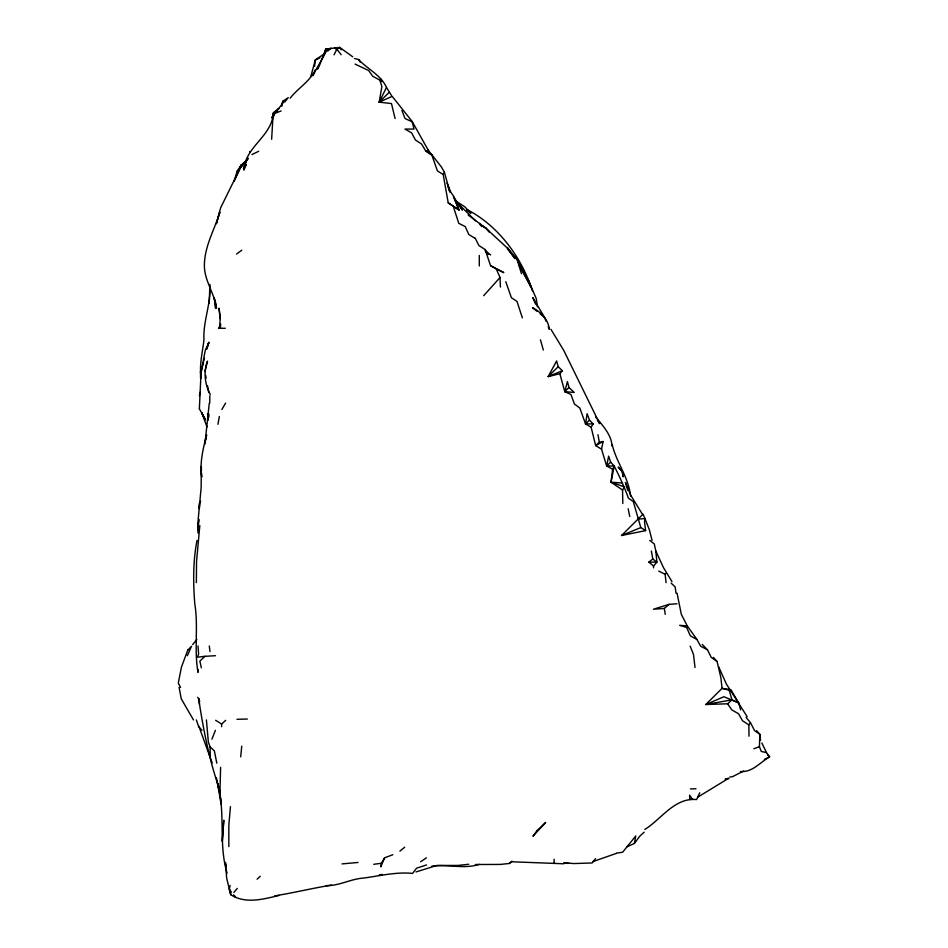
<?xml version="1.0" encoding="UTF-8"?>
<svg xmlns="http://www.w3.org/2000/svg" width="948" height="948" viewBox="0 0 948 948"><rect width="100%" height="100%" fill="white"/><g stroke="black" fill="none" stroke-linecap="round" stroke-linejoin="round"><path stroke-width="1.42" d="M209.757 403.196L209.792 395.909M200.775 378.122L201.094 371.521L199.364 408.742M209.887 284.424L209.224 303.431M198.049 669.43L198.002 672.381C193.949 649.617 198.559 626.521 194.767 603.781C193.143 582.51 192.942 561.417 197.006 540.443M209.899 286.13C210.93 304.45 202.943 321.491 203.962 339.846C202.528 352.502 198.962 365.395 201.272 378.122L200.502 371.521L200.549 378.122M198.002 533.013L198.203 519.326L201.142 487.651L201.32 466.534L201.462 470.492M749.003 736.205L748.861 724.853L750.461 722.649L746.029 717.375M199.518 503.329L199.341 508.768L199.518 503.317L200.644 501.243M271.638 139.261L272.74 120.645L274.079 113.606L278.854 108.38L273.403 112.824C271.958 136.737 245.129 146.383 243.873 170.13L246.231 164.762M219.581 328.446L220.173 318.848L219.047 308.183L220.303 318.848M208.809 417.167L208.987 414.312M197.978 530.193L198.784 519.326L197.942 529.399M209.283 403.196L204.922 444.102M740.459 771.565C752.546 772.49 760.154 762.204 769.622 756.871L766.482 752.629L761.244 751.432L759.431 746.669L759.834 734.297L756.575 730.659M220.611 767.359L219.96 792.137M240.697 756.86L241.752 746.159M230.435 806.63L228.823 825.483L228.847 846.6M314.582 66.372L315.364 59.736L324.334 53.953L325.768 49.059L339.692 47.4L352.715 56.797M199.815 525.548L196.544 561.56L196.355 582.664M622.812 503.495L622.54 490.009L611.022 482.2L612.621 469.189L614.233 466.013L610.63 462.15L608.64 456.154L606.661 466.013L612.621 469.189M384.615 857.798L381.321 863.284L380.812 866.839L384.615 857.798L392.863 854.705M219.581 212.423L216.381 223.716L220.623 207.837L240.271 167.926L248.139 158.091M591.114 427.181L585.556 423.922L587.096 413.719L589.538 420.142L593.152 423.922L591.114 427.181L595.652 445.584L601.542 449.21L606.661 466.013L614.233 466.013C619.542 476.702 624.388 486.952 628.417 498.138L633.311 501.611L640.801 527.586L645.624 530.619L644.521 521.601L645.007 518.58L642.945 514.017M395.103 118.547L391.465 103.557L379.2 102.159L381.878 86.481L379.793 80.082L372.789 76.314L368.642 70.519L355.05 64.085M199.4 395.671L199.992 392.342M205.68 440.145L206.617 434.871C203.097 448.594 199.554 462.861 201.711 477.093L201.569 473.135M315.364 59.736L310.956 75.923M217.933 424.313L219.344 416.539M626.972 846.789L634.378 843.471L635.788 835.923L622.658 852.205L616.544 853.176M622.54 490.009L624.554 486.952L611.022 482.2L614.233 466.013M601.542 449.21L603.118 441.495L599.326 442.171L595.652 445.584L603.118 441.495M230.08 885.456L229.357 888.916L230.743 894.687C245.591 904.285 263.26 899.166 279.115 895.445M281.757 106.306L282.86 101.187L288.239 97.656L284.661 102.123M272.183 118.145L273.403 112.824L276.792 110.928M203.488 362.29L201.249 371.521L205.254 350.404L208.667 343.022L206.889 347.952M203.808 360.963L204.448 358.332M204.969 371.521L207.505 361.117C203.18 371.889 204.969 384.698 210.349 394.688M593.152 423.922L585.556 423.922L579.821 408.055L574.405 404.002L570.933 394.498L564.771 391.643L567.425 381.594L568.954 387.459L574.204 392.472L564.771 391.643L559.877 373.725L562.33 370.727L558.218 366.686L556.618 360.963L548.145 376.605L559.877 373.725M206.782 349.042L208.892 342.181L206.486 349.042M281.532 105.24L282.86 101.187M178.378 682.607L181.435 667.131L187.87 649.842M219.983 212.305C214.236 230.091 204.33 246.658 204.377 265.95C204.59 281.035 214.544 293.418 216.476 308.183L214.189 297.625L215.575 308.183L215.421 301.583M313.053 75.769C316.928 66.953 322.64 59.096 326.752 50.161L330.899 48.23L327.653 51.18M747.19 716.7L729.924 689.552L722.056 688.343L729.237 690.274L731.963 699.825L727.661 703.783L705.833 704.518L722.056 688.343L720.883 677.69L717.091 661.479L711.237 657.402L707.504 649.854L700.667 646.204L696.922 639.521L690.298 635.788L686.684 627.493L687.288 625.964L681.328 614.34L677.062 593.223M211.925 739.191L215.409 730.339M447.029 183.165L450.94 192.42L453.618 196.189L459.022 210.041L448.226 202.813L443.166 174.444L437.431 170.936L431.838 155.034L425.652 150.839L421.564 144.013L415.449 140.008L411.598 132.839L404.95 129.07L413.992 129.07L412.19 121.534L392.531 96.779M319.547 65.365L325.768 49.059L328.008 49.059M317.817 68.351L318.836 66.016M187.325 655.732L191.508 646.263L187.917 649.949M699.79 792.765L696.567 799.555C674.514 797.458 661.538 819.072 644.806 829.453M334.063 54.806L336.67 49.438L339.183 47.862M386.476 87.429L392.045 96.412L379.2 102.159L386.476 87.429C380.764 74.75 367.48 69.168 358.64 59.558L354.493 58.503M317.592 69.251L318.895 66.656M218.467 328.446L220.197 325.389M245.982 163.957L243.375 168.507L245.639 165.189M443.166 174.444L444.411 172.299L441.448 167.026L427.773 149.618L428.555 150.756L412.19 121.534M221.856 409.5L225.588 403.137M315.198 69.974C309.7 81.753 297.885 88.14 290.183 98.177M431.838 155.034L425.652 150.839M634.378 843.471L640.042 835.852L644.178 832.202M274.588 114.104L272.029 117.54L274.079 113.606L281.118 110.975M276.295 111.817L283.618 101.993M595.545 858.627L592.109 862.964L574.31 863.545L563.752 862.893M379.793 80.082L380.788 78.85M192.669 644.557L196.84 639.521M233.824 892.495L237.284 888.406M653.551 567.864L653.551 566.027L656.917 562.128L655.803 551.001L654.286 543.927L649.747 540.419M474.984 238.315L468.762 234.476L465.255 226.572L458.761 223.325L453.345 206.474M483.693 295.669L500.034 277.503L496.266 268.924L490.554 265.618L485.08 249.537L478.93 245.544L475.161 238.114M666.089 582.664L665.117 574.298L666.337 572.983M729.237 690.274L729.924 689.552L726.5 684.278L718.702 666.859M645.624 530.619L621.533 535.501L642.614 514.563L630.882 495.531L625.407 482.378L627.742 490.294M707.504 649.854L702.243 644.415M564.771 391.643L568.954 387.459M558.218 366.686L548.145 376.605L562.33 370.727M379.2 102.159L389.083 92.477M606.661 466.013L610.63 462.15M585.556 423.922L589.538 420.142M215.48 655.696L204.922 656.336L199.874 661.088L201.343 667.842M221.619 726.737L221.619 724.071L225.683 720.338M257.086 879.199L260.273 876.308M669.098 604.35L653.445 609.232L664.323 608.45L669.098 604.35L676.979 603.781M475.339 864.517L500.414 864.422L509.135 863.498L511.979 861.14M399.902 851.15L404.689 847.216M653.551 566.027L648.847 562.128L652.781 558.988L651.383 551.001M697.846 797.09L728.538 778.355L725.647 778.924M236.585 254.052L241.776 250.177M420.663 861.744L426.434 857.798M509.135 863.498L511.979 861.779L563.752 863.77M622.149 471.274L618.345 467.246L622.149 471.274L623.251 476.832L622.208 471.239M738.682 702.918L723.905 696.744L705.833 704.518L731.963 699.825L738.682 702.918L740.637 709.874M743.753 770.961L732.52 776.685L729.77 777.04M251.943 154.571L258.662 151.301M764.349 759.431L769.622 756.871L767.714 755.165M319.903 57.781L315.601 59.985M621.533 535.501L640.801 527.586M616.378 853.39L593.021 861.554M753.79 748.766L759.431 746.669M426.517 864.943L416.61 868.19L412.558 873.392C395.814 871.733 379.615 875.999 363.167 878.097C350.31 879.08 339.147 885.942 326.219 885.61M416.03 871.935L436.744 865.477L458.18 865.429L468.739 864.256M692.538 798.809L689.729 799.52L689.611 795.135L692.573 799.555M479.285 864.351C463.643 869.458 447.693 863.877 431.79 866.199M331.516 885.112C312.473 888.181 293.702 892.838 274.766 895.848M725.101 779.126L728.905 778.474M373.725 864.303L381.321 863.284M358.024 862.479L342.05 863.889M379.401 874.838L382.234 874.494M204.922 656.336L197.433 657.165L198.618 654.049L197.99 646.015M638.182 519.054L645.007 518.58L649.392 529.885L652.07 540.419M690.44 788.926L695.986 788.76M236.976 719.295L247.333 719.034M225.28 328.281L220.422 328.281L220.623 323.872M648.847 562.128L656.917 562.128L652.781 558.988M563.752 863.308L569.037 863.344M611.022 482.2L621.521 482.97M686.684 627.493L679.645 625.313L687.288 625.964L696.958 639.45M412.096 121.759L405.033 118.524L401.893 110.395M496.266 268.924L503.815 272.597L490.554 265.618M658.73 571.075L665.117 574.298M467.317 209.721C498.885 226.134 521.91 257.797 532.575 291.297M215.646 720.29L221.619 724.071M455.064 200.514L464.899 206.865L470.872 213.359L466.748 210.124M748.861 724.853L742.521 720.764L738.528 713.726L731.773 709.874L727.661 703.783M448.226 202.813L459.022 210.041L453.428 196.603L462.411 210.065L457.588 203.31M334.454 47.862L336.67 49.438M485.364 251.125L490.626 254.929M468.111 214.971L485.755 228.101L507.488 248.198L513.034 255.676L517.039 259.373L530.975 287.066L518.947 265.025M233.469 895.422L235.542 897.057L233.801 894.948M536.9 311.205L532.563 307.745C540.893 311.975 548.394 319.618 549.307 329.3L548.24 326.622M540.147 313.812L544.484 317.272L546.095 321.277M206.403 719.911L208.347 742.035L210.077 746.894L214.367 750.887L216.808 763.164M475.623 220.908L457.789 203.263M671.101 583.103L675.166 586.919L676.019 593.223M486.075 252.014L488.706 254.479L485.08 249.537M201.971 730.233L198.618 726.559L196.355 719.911M713.417 657.402L717.091 661.479M231.194 891.795L229.452 889.698L226.691 878.275L225.399 862.431L226.217 866.484M595.593 416.812C602.513 425.498 611.424 434.528 612.076 446.105M507.37 248.637L513.034 255.676M337.061 49.438L341.173 54.735M479.522 223.467L481.691 226.572M193.487 719.911L181.246 698.795L179.101 687.43M597.465 420.343L599.657 423.649L563.752 350.404L550.93 329.3M730.825 689.54L738.575 702.8M249.751 151.419L250.319 152.284M672.002 581.657L663.529 567.71L655.767 550.907M339.692 47.4L341.221 49.758M544.484 317.272L532.812 297.625L535.667 304.249M358.64 59.558L360.157 62.094M199.364 408.778L205.455 419.917M514.776 258.603L507.595 248.021L517.039 259.373L521.459 273.699M380.586 79.182L381.902 81.658M178.378 683.378L180.547 687.43M206.984 426.944L201.782 412.771L202.457 414.051M750.461 722.649L754.596 730.659L759.834 734.297L760.58 740.187M201.782 412.771L205.159 419.348M761.86 743.007L766.482 752.629M230.909 892.767L229.452 889.698L230.743 894.687M212.174 762.903L198.867 726.251M197.8 697.301L199.554 701.259M690.156 646.169L693.486 654.393L695.014 667.51M199.649 701.342L198.677 698.937C203.062 727.329 208.37 755.829 217.459 783.261C225.908 812.448 218.206 843.957 227.117 873.179M530.963 287.244L527.918 279.21L536.272 298.667L537.386 306.856M505.77 281.686L511.422 297.767L516.968 301.381L522.372 317.9M448.12 186.922L449.873 192.053L444.411 172.299M612.29 445.098C616.627 462.778 628.666 477.519 630.586 496.005M540.455 339.846L543.322 350.049M220.434 799.863L216.476 777.976M220.398 800.183L221.145 803.714M628.157 508.768L629.756 516.506M597.951 434.717L599.326 442.171M205.68 375.479L206.154 378.122M207.576 385.966L208.738 392.436M664.323 608.45L665.247 614.34M219.047 786.591L221.346 804.366M209.295 646.015L209.97 651.584M208.074 417.914L207.648 413.755L208.086 420.355M199.08 698.795L199.471 704.53M500.034 277.503L500.414 287.066M210.077 746.894L210.266 756.16M554.118 859.196L554.118 862.929M479.297 255.391L479.297 265.95M222.602 836.041L222.318 841.326L223.787 820.21L222.602 836.041M237.213 170.936L234.073 181.495L240.271 167.926L247.914 159.086L241.159 165.225L237.213 170.936M241.076 165.213L239.891 167.796L241.159 165.225L246.338 161.812L241.159 165.225M537.054 830.555L532.954 836.266L545.669 822.461L537.054 830.555M485.755 228.101L480.186 224.617L485.791 228.124L489.524 232.13L485.755 228.101M219.983 792.575L217.602 783.261L220.292 795.206L219.983 792.575"/></g></svg>
